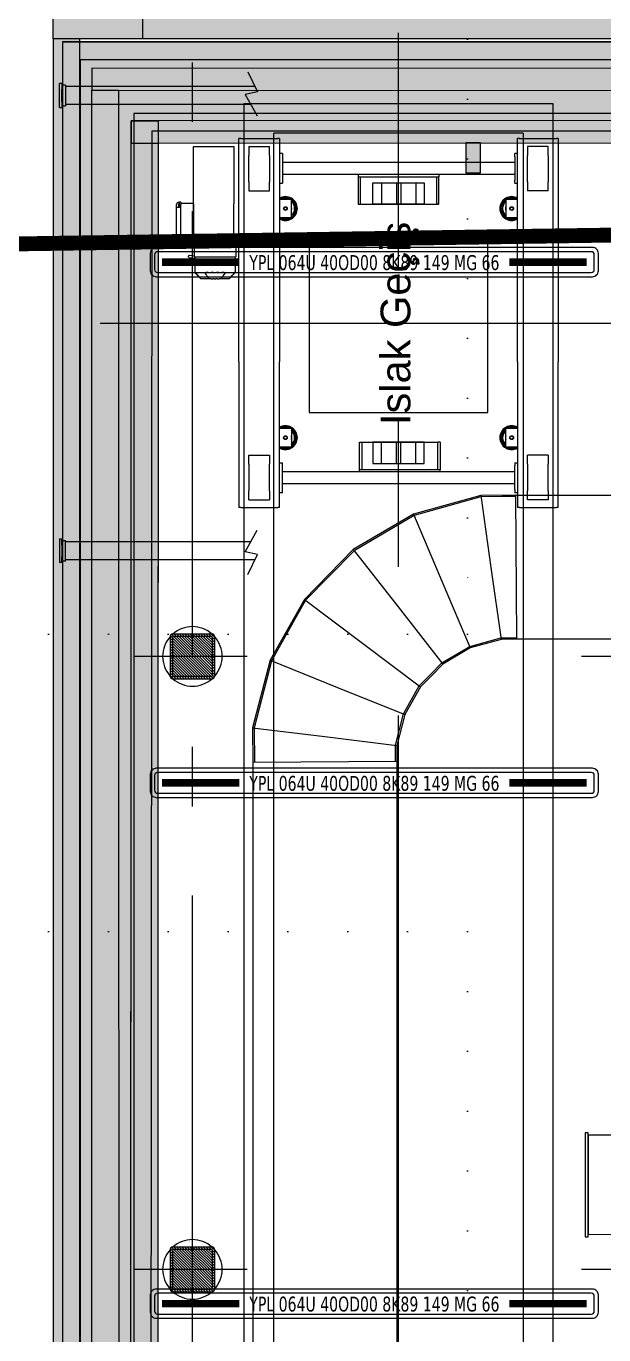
# Model space of a CAD drawing. Header units: centimetres. Extents: x 405564 to 502064, y 46284 to 60634.
# Drawn here: x 484076.6 to 484270.6, y 56597.1 to 57036.9 of the extents above; entities that cross this region are included whole.
import ezdxf
from ezdxf.enums import TextEntityAlignment as Align
from ezdxf.xclip import XClip

# ---------------------------------------------------------------- set-up
doc = ezdxf.new("R2010")
doc.units = ezdxf.units.CM
doc.header["$XCLIPFRAME"] = 0
for name, pattern in [('( Hidden )', [0.375, 0.25, -0.125]), ('ACAD_ISO07W100', [3, 0, -3]), ('ACDINTGB', [9, 4, -1, 1, -1, 1, -1]), ('BORDER', [1.75, 0.5, -0.25, 0.5, -0.25, 0, -0.25]), ('CENTER', [2, 1.25, -0.25, 0.25, -0.25]), ('CENTERX3', [23, 15, -3, 2, -3]), ('DASHDOT', [25.4, 12.7, -6.35, 0, -6.35]), ('DOT', [0.25, 0, -0.25])]:
    doc.linetypes.add(name, pattern=pattern)
doc.layers.get('0').update_dxf_attribs({"color": 8, "lineweight": 9})
for name, color, linetype, lineweight in [('---___EB_draft00_parselsiniri', 8, 'BORDER', 9), ('0-KRCN-AYDINLATMA-130426', 8, 'Continuous', 9), ('0-KRCN-MİMARİ-220526', 8, 'Continuous', 9), ('Visible (ISO)', 8, 'Continuous', 18), ('ölçüler', 8, 'Continuous', 5)]:
    doc.layers.add(name, color=color, linetype=linetype, lineweight=lineweight)
for name, color, linetype in [('AS_CIZGI_ARSA', 8, 'Continuous'), ('AS_DOS_TERAS_UST', 8, 'ACAD_ISO07W100'), ('AS_NOT_MIMARI', 8, 'Continuous')]:
    doc.layers.add(name, color=color, linetype=linetype)
doc.styles.add('SI', font='ISOCP.shx')
doc.styles.add('TAHOMA', font='tahoma.ttf')

# ---------------------------------------------------------------- blocks, each defined once
blk = doc.blocks.new('YPL 064U 40OD00 8K89 149 MG 66')
at = {"layer": '0-KRCN-AYDINLATMA-130426'}
for points in [[(75.25, -2.9), (75.25, 2.9, 0.414214), (73.25, 4.9), (-73.25, 4.9, 0.414214), (-75.25, 2.9), (-75.25, -2.9, 0.414214), (-73.25, -4.9), (73.25, -4.9, 0.414214)], [(73.85, -2.5), (73.85, 2.5, 0.414214), (72.85, 3.5), (-72.85, 3.5, 0.414214), (-73.85, 2.5), (-73.85, -2.5, 0.414214), (-72.85, -3.5), (72.85, -3.5, 0.414214)]]:
    blk.add_lwpolyline(points, format="xyb", close=True, dxfattribs=at)
at = {"layer": '0-KRCN-AYDINLATMA-130426', "const_width": 2.51, "elevation": 1.25}
for points in [[(-71.34, -0.01), (-45.35, -0.01)], [(45.35, -0.01), (71.35, -0.01)]]:
    blk.add_lwpolyline(points, dxfattribs=at)
at = {"layer": '0-KRCN-AYDINLATMA-130426', "ltscale": 60, "style": 'TAHOMA', "width": 0.8}
blk.add_text('YPL 064U 40OD00 8K89 149 MG 66', height=5, dxfattribs=at).set_placement((0, -0.15), align=Align.MIDDLE_CENTER)
blk = doc.blocks.new('G$C546873DE')
at = {"layer": '0-KRCN-AYDINLATMA-130426'}
for p in [(13629.43, 9823.55), (13629.43, 9648.55), (13629.43, 9473.55)]:
    blk.add_blockref('YPL 064U 40OD00 8K89 149 MG 66', p, dxfattribs=at)
blk = doc.blocks.new('A$Cdfb98813')
h = blk.add_hatch()
h.set_pattern_fill('ANGLE', color=256, scale=0.3)
h.set_pattern_definition([(0, (182.2423, -979.0145), (0, 2.0955), [1.524, -0.5715]), (90, (182.2423, -979.0145), (-2.0955, 1e-16), [1.524, -0.5715])])
h.paths.add_polyline_path([(1918.02, 199), (1545.02, 199), (1545.02, 300), (1515.02, 300), (1515.02, 199), (238.98, 199), (238.98, -429.5), (238.98, -658.01), (1918.02, -658.01)])
h.paths.add_polyline_path([(268.98, -429.5), (268.98, 169), (1888.02, 169), (1888.02, -628.01), (268.98, -628.01), (268.98, -453.5)], flags=16)
h.paths.add_polyline_path([(1888.02, -429.5), (268.98, -429.5), (268.98, -459.5), (1888.02, -459.5)], flags=0)
h = blk.add_hatch(color=256)
h.dxf.hatch_style = 1
h.paths.add_polyline_path([(1655.23, 209), (235.83, 209), (235.83, 200), (1655.23, 200)])
h.paths.add_polyline_path([(1655.23, 200), (1650.23, 200), (1650.22, 155), (1655.22, 155)])
h.paths.add_polyline_path([(1353.23, 200), (1348.23, 200), (1348.22, 155), (1353.22, 155)])
h.paths.add_polyline_path([(933.95, 200), (928.45, 200), (928.45, 155), (933.95, 155)])
h = blk.add_hatch(color=256)
h.dxf.hatch_style = 1
h.paths.add_polyline_path([(235.83, -472.45), (244.83, -472.45), (244.83, 200), (235.83, 200)])
h = blk.add_hatch(color=256)
h.dxf.hatch_style = 1
h.paths.add_polyline_path([(1534.51, 190.02), (248.84, 190.23), (248.84, 182.73), (1534.51, 182.52)])
h.paths.add_polyline_path([(597.45, 155.04), (602.45, 155.04), (602.48, 182.63), (597.48, 182.63)])
h = blk.add_hatch(color=256)
h.dxf.hatch_style = 1
h.paths.add_polyline_path([(248.91, -448.52), (257.91, -448.52), (257.84, 182.73), (248.84, 182.73)])
h = blk.add_hatch(color=256)
h.dxf.hatch_style = 1
h.paths.add_polyline_path([(1555.02, 172.75), (262.1, 172.52), (262.1, 165.02), (374.45, 165.04), (374.45, 165.04), (379.45, 165.04), (498.62, 165.06), (498.62, 165.06), (503.62, 165.06), (792.64, 165.1), (792.64, 165.1), (797.64, 165.1), (1555.02, 165.25)])
h.paths.add_polyline_path([(503.62, 165.06), (498.62, 165.06), (498.61, 155.01), (503.61, 155.01)])
h.paths.add_polyline_path([(379.45, 165.04), (374.45, 165.04), (374.45, 154.99), (379.45, 154.99)])
h.paths.add_polyline_path([(797.64, 165.1), (792.64, 165.1), (792.63, 155.05), (797.63, 155.05)])
h.paths.add_polyline_path([(1118.12, 165.15), (1113.12, 165.15), (1113.11, 155.1), (1118.11, 155.1)])
h.paths.add_polyline_path([(1546.63, 165.22), (1541.63, 165.22), (1541.62, 155.17), (1546.62, 155.17)])
h = blk.add_hatch(color=256)
h.dxf.hatch_style = 1
h.paths.add_polyline_path([(261.96, -425.8), (270.96, -425.8), (271.1, 165.02), (262.1, 165.02)])
at = {"linetype": '( Hidden )'}
h = blk.add_hatch(dxfattribs=at)
h.set_pattern_fill('ANSI31', color=256, scale=0.2)
h.set_pattern_definition([(135, (668, 0), (-0.4490128, -0.4490128), [])])
h.paths.add_polyline_path([(290.14, -14), (290.14, -1, 0.414214), (289.14, 0), (276.14, 0, 0.414214), (275.14, -1), (275.14, -14, 0.414214), (276.14, -15), (289.14, -15, 0.414214)])
h = blk.add_hatch(dxfattribs=at)
h.set_pattern_fill('ANSI31', color=256, scale=0.2)
h.set_pattern_definition([(135, (462, 0), (-0.4490128, -0.4490128), [])])
h.paths.add_polyline_path([(290.14, -220), (290.14, -207, 0.414214), (289.14, -206), (276.14, -206, 0.414214), (275.14, -207), (275.14, -220, 0.414214), (276.14, -221), (289.14, -221, 0.414214)])
at = {"linetype": 'CENTERX3', "ltscale": 10}
for p, q in [((282.64, -697.89), (282.64, 242.14)), ((301.04, -7.5), (263.3, -7.5)), ((451.04, -7.5), (413.3, -7.5)), ((301.04, -213.5), (263.3, -213.5)), ((451.04, -213.5), (413.3, -213.5))]:
    blk.add_line(p, q, dxfattribs=at)
for p, q in [((238.98, 199), (1515.02, 199)), ((300.03, -637.3), (300.03, 178.3)), ((300.03, 178.3), (403.73, 178.3)), ((403.73, 178.3), (403.73, -637.3)), ((310.03, -627.3), (310.03, 168.3)), ((393.73, 168.3), (310.03, 168.3)), ((393.73, 168.3), (393.73, -627.3))]:
    blk.add_line(p, q)
at = {"linetype": 'CENTER', "ltscale": 200}
blk.add_line((351.88, -677.37), (351.88, 202.1), dxfattribs=at)
at = {"linetype": 'ACDINTGB', "ltscale": 50}
blk.add_line((251.66, 104.5), (2216.92, 104.5), dxfattribs=at)
for points in [[(1655.23, 200), (235.83, 200), (235.83, 209), (1655.23, 209)], [(1655.23, 200), (265.98, 200), (265.98, 209), (1655.23, 209)], [(235.83, -472.45), (244.83, -472.45), (244.83, 200), (235.83, 200)], [(235.83, -472.45), (244.83, -472.45), (244.83, 200), (235.83, 200)], [(1499.66, 190.02), (248.84, 190.23), (248.84, 182.73), (1499.66, 182.52)], [(1534.51, 190.02), (248.84, 190.23), (248.84, 182.73), (1534.51, 182.52)], [(257.91, -448.52), (248.91, -448.52), (248.84, 182.73), (257.84, 182.73)], [(257.91, -448.52), (248.91, -448.52), (248.84, 182.73), (257.84, 182.73)], [(270.96, -425.8), (261.96, -425.8), (262.1, 172.52), (271.1, 172.52)], [(1549.52, 172.75), (262.1, 172.52), (262.1, 165.02), (1549.52, 165.25)], [(1555.02, 172.75), (262.1, 172.52), (262.1, 165.02), (1555.02, 165.25)], [(270.96, -425.8), (261.96, -425.8), (262.1, 165.02), (271.1, 165.02)], [(374.45, 154.99), (379.45, 154.99), (379.45, 165.04), (374.45, 165.04)], [(374.45, 154.99), (379.45, 154.99), (379.45, 165.04), (374.45, 165.04)]]:
    blk.add_lwpolyline(points, close=True)
for points in [[(1515.02, 199), (238.98, 199), (238.98, -429.5)], [(1521.02, 193), (244.98, 193), (244.98, -457.5)], [(262.98, -435.5), (262.98, -634.01), (1894.02, -634.01), (1894.02, 175), (262.98, 175), (262.98, -435.5)], [(268.98, -453.5), (268.98, -628.01), (1888.02, -628.01), (1888.02, 169), (268.98, 169), (268.59, -435.5)], [(282.98, 144.69), (282.98, 163.91), (296.52, 163.91), (296.52, 144.55)], [(360.52, 151.7), (360.52, 144.5), (343.24, 144.5), (343.24, 151.7), (360.52, 151.7)], [(346.12, 151.7), (346.12, 144.5)], [(351.16, 151.7), (351.16, 144.5)], [(352.6, 151.7), (352.6, 144.5)], [(357.64, 151.7), (357.64, 144.5)], [(360.52, 57.3), (360.52, 64.5), (343.24, 64.5), (343.24, 57.3), (360.52, 57.3)], [(346.12, 57.3), (346.12, 64.5)], [(351.16, 57.3), (351.16, 64.5)], [(352.6, 57.3), (352.6, 64.5)], [(357.64, 57.3), (357.64, 64.5)]]:
    blk.add_lwpolyline(points)
at = {"linetype": 'DASHDOT', "ltscale": 5}
blk.add_lwpolyline([(381.88, 134.5), (321.88, 134.5), (321.88, 74.5), (381.88, 74.5)], close=True, dxfattribs=at)
for points in [[(290.14, -14), (290.14, -1, 0.414214), (289.14, 0), (276.14, 0, 0.414214), (275.14, -1), (275.14, -14, 0.414214), (276.14, -15), (289.14, -15, 0.414214)], [(289.34, -14), (289.34, -1, 0.414214), (289.14, -0.8), (276.14, -0.8, 0.414214), (275.94, -1), (275.94, -14, 0.414214), (276.14, -14.2), (289.14, -14.2, 0.414214)], [(290.14, -220), (290.14, -207, 0.414214), (289.14, -206), (276.14, -206, 0.414214), (275.14, -207), (275.14, -220, 0.414214), (276.14, -221), (289.14, -221, 0.414214)], [(289.34, -220), (289.34, -207, 0.414214), (289.14, -206.8), (276.14, -206.8, 0.414214), (275.94, -207), (275.94, -220, 0.414214), (276.14, -220.2), (289.14, -220.2, 0.414214)]]:
    blk.add_lwpolyline(points, format="xyb", close=True)
for centre, start, end in [((282.64, -7.5), 48.5247, 131.4753), ((282.64, -7.5), 138.5247, 221.4753), ((282.64, -7.5), 318.5247, 41.4753), ((282.64, -7.5), 228.5247, 311.4753), ((282.64, -213.5), 48.5247, 131.4753), ((282.64, -213.5), 138.5247, 221.4753), ((282.64, -213.5), 318.5247, 41.4753), ((282.64, -213.5), 228.5247, 311.4753)]:
    blk.add_arc(centre, 10, start, end)
at = {"layer": 'Visible (ISO)'}
for p, q in [((237.98, 183), (237.98, 185)), ((238.78, 185), (237.98, 185)), ((238.78, 185), (238.78, 183)), ((237.98, 179), (237.98, 183)), ((239.98, 184.5), (238.78, 184.5)), ((238.78, 179), (238.78, 183)), ((239.98, 184.5), (239.98, 184)), ((303.68, 184), (239.98, 184)), ((239.98, 184), (239.98, 178)), ((239.98, 183), (239.98, 179)), ((237.98, 177), (237.98, 179)), ((237.98, 177), (238.78, 177)), ((238.78, 179), (238.78, 177)), ((238.78, 177.5), (239.98, 177.5)), ((302.24, 178), (239.98, 178)), ((239.98, 178), (239.98, 177.5)), ((298.28, 91.52), (298.28, 166.5)), ((298.88, 166.5), (298.28, 166.5)), ((298.88, 166.5), (311.28, 166.5)), ((301.58, 163.91), (308.58, 163.91)), ((301.58, 163.91), (301.58, 160.96)), ((308.58, 160.96), (308.58, 163.91)), ((311.88, 166.5), (311.28, 166.5)), ((311.88, 166.5), (311.88, 91.52)), ((391.88, 91.52), (391.88, 166.5)), ((392.48, 166.5), (391.88, 166.5)), ((392.48, 166.5), (404.88, 166.5)), ((402.18, 163.91), (395.18, 163.91)), ((395.18, 163.91), (395.18, 160.96)), ((402.18, 160.96), (402.18, 163.91)), ((405.48, 166.5), (404.88, 166.5)), ((405.48, 166.5), (405.48, 91.52)), ((301.58, 160.96), (301.58, 160.88)), ((301.58, 151.93), (301.58, 160.88)), ((308.58, 160.88), (308.58, 160.96)), ((308.58, 160.88), (308.58, 151.93)), ((312.88, 161.5), (311.88, 161.5)), ((312.88, 161.5), (312.88, 160.5)), ((312.88, 160.5), (312.88, 152.5)), ((357.48, 158.5), (312.88, 158.5)), ((390.88, 158.5), (357.48, 158.5)), ((391.88, 161.5), (390.88, 161.5)), ((390.88, 160.5), (390.88, 161.5)), ((390.88, 160.5), (390.88, 152.5)), ((395.18, 160.96), (395.18, 160.88)), ((395.18, 151.93), (395.18, 160.88)), ((402.18, 160.88), (402.18, 160.96)), ((402.18, 160.88), (402.18, 151.93)), ((357.48, 154.5), (312.88, 154.5)), ((338.33, 154.5), (338.33, 153.7)), ((390.88, 154.5), (357.48, 154.5)), ((365.43, 154.5), (365.43, 153.7)), ((301.58, 151.93), (301.58, 151.85)), ((301.58, 151.85), (301.58, 148.91)), ((308.58, 151.85), (308.58, 151.93)), ((308.58, 148.91), (308.58, 151.85)), ((311.88, 151.5), (312.88, 151.5)), ((312.88, 152.5), (312.88, 151.5)), ((338.33, 153.7), (347.48, 153.7)), ((338.33, 153.7), (338.33, 144.5)), ((339.13, 144.5), (339.13, 153.7)), ((347.48, 153.7), (365.43, 153.7)), ((364.63, 153.7), (364.63, 144.5)), ((365.43, 144.5), (365.43, 153.7)), ((390.88, 151.5), (390.88, 152.5)), ((390.88, 151.5), (391.88, 151.5)), ((395.18, 151.93), (395.18, 151.85)), ((395.18, 151.85), (395.18, 148.91)), ((402.18, 151.85), (402.18, 151.93)), ((402.18, 148.91), (402.18, 151.85)), ((301.58, 148.91), (308.58, 148.91)), ((315.88, 146.5), (311.88, 146.5)), ((311.88, 146.1), (315.88, 146.1)), ((315.88, 139.5), (315.88, 146.5)), ((315.88, 146.1), (315.88, 146.5)), ((387.88, 146.5), (387.88, 139.5)), ((387.88, 146.5), (387.88, 146.1)), ((391.88, 146.5), (387.88, 146.5)), ((387.88, 146.1), (391.88, 146.1)), ((402.18, 148.91), (395.18, 148.91)), ((277.33, 144.1), (277.33, 144.4)), ((277.33, 143.4), (277.33, 144.1)), ((277.33, 132.3), (277.33, 143.4)), ((278.03, 143.4), (277.33, 143.4)), ((278.28, 144.56), (277.93, 144.56)), ((277.93, 144.56), (277.93, 144.33)), ((278.28, 144.33), (277.93, 144.33)), ((277.93, 144.33), (277.93, 143.87)), ((278.28, 143.87), (277.93, 143.87)), ((277.93, 143.87), (277.93, 143.64)), ((278.28, 143.64), (277.93, 143.64)), ((278.03, 145.1), (278.28, 145.1)), ((278.28, 143.4), (278.03, 143.4)), ((278.78, 145.1), (278.28, 145.1)), ((278.28, 144.4), (278.28, 145.1)), ((278.28, 144.4), (278.28, 143.4)), ((278.78, 145.1), (278.78, 144.4)), ((282.93, 144.7), (278.78, 144.7)), ((278.78, 131.3), (278.78, 144.4)), ((283.03, 144.6), (283.03, 144.57)), ((283.03, 131.14), (283.03, 144.57)), ((283.03, 144.57), (283.03, 131.14)), ((296.52, 131.7), (296.52, 144.55)), ((338.33, 144.5), (365.43, 144.5)), ((365.43, 144.5), (364.63, 144.5)), ((315.88, 139.9), (311.88, 139.9)), ((311.88, 139.5), (315.88, 139.5)), ((315.88, 139.5), (315.88, 139.9)), ((387.88, 139.9), (387.88, 139.5)), ((391.88, 139.9), (387.88, 139.9)), ((387.88, 139.5), (391.88, 139.5)), ((278.03, 132.3), (277.33, 132.3)), ((277.33, 132.3), (277.33, 131.6)), ((278.28, 132.06), (277.93, 132.06)), ((277.93, 131.83), (277.93, 132.06)), ((278.28, 132.3), (278.03, 132.3)), ((278.28, 131.3), (278.28, 132.3)), ((283.03, 131.95), (284.52, 131.95)), ((283.94, 131.7), (283.94, 131.95)), ((277.33, 131.6), (277.33, 131.3)), ((277.93, 131.37), (277.93, 131.83)), ((278.28, 131.83), (277.93, 131.83)), ((277.93, 131.14), (277.93, 131.37)), ((278.28, 131.37), (277.93, 131.37)), ((278.28, 131.14), (277.93, 131.14)), ((278.03, 130.6), (278.28, 130.6)), ((278.28, 131.3), (278.28, 130.6)), ((278.78, 130.6), (278.28, 130.6)), ((278.78, 130.6), (278.78, 131.3)), ((282.93, 131), (278.78, 131)), ((283.03, 131.1), (283.03, 131.14)), ((283.6, 131.7), (283.28, 131.7)), ((283.28, 131.7), (283.28, 126.77)), ((283.98, 131.7), (283.6, 131.7)), ((285.48, 131.7), (283.98, 131.7)), ((286.36, 131.7), (285.48, 131.7)), ((294.1, 131.7), (286.36, 131.7)), ((294.98, 131.7), (294.1, 131.7)), ((296.48, 131.7), (294.98, 131.7)), ((296.86, 131.7), (296.48, 131.7)), ((297.18, 131.7), (296.86, 131.7)), ((297.18, 131.7), (297.18, 126.77)), ((281.57, 126.56), (283.43, 126.31)), ((281.57, 125.04), (283.43, 125.29)), ((281.68, 127.35), (283.28, 127.14)), ((281.68, 124.25), (283.43, 124.48)), ((283.28, 126.77), (283.6, 126.77)), ((283.43, 126.77), (283.43, 121.5)), ((283.6, 126.77), (283.98, 126.77)), ((283.98, 126.77), (285.48, 126.77)), ((285.48, 126.77), (286.36, 126.77)), ((286.36, 126.77), (294.1, 126.77)), ((294.1, 126.77), (294.98, 126.77)), ((294.98, 126.77), (296.48, 126.77)), ((296.48, 126.77), (296.86, 126.77)), ((296.86, 126.77), (297.18, 126.77)), ((297.03, 126.77), (297.03, 121.5)), ((283.43, 121.5), (285.43, 119.4)), ((283.75, 121.4), (283.69, 121.4)), ((284.1, 121.4), (283.75, 121.4)), ((285.57, 121.4), (284.1, 121.4)), ((285.43, 119.4), (285.45, 119.4)), ((285.45, 119.4), (285.5, 119.4)), ((285.52, 119.4), (285.5, 119.4)), ((285.67, 119.4), (285.52, 119.4)), ((286.38, 121.4), (285.57, 121.4)), ((285.9, 119.4), (285.67, 119.4)), ((286.52, 119.4), (285.9, 119.4)), ((286.77, 121.4), (286.38, 121.4)), ((287.02, 119.4), (286.52, 119.4)), ((288.28, 119.4), (287.02, 119.4)), ((288.89, 119.4), (288.28, 119.4)), ((288.89, 119.4), (289.45, 119.4)), ((289.95, 119.4), (289.45, 119.4)), ((289.95, 119.4), (290.51, 119.4)), ((291.01, 119.4), (290.51, 119.4)), ((291.01, 119.4), (291.57, 119.4)), ((292.18, 119.4), (291.57, 119.4)), ((293.44, 119.4), (292.18, 119.4)), ((293.94, 119.4), (293.44, 119.4)), ((294.08, 121.4), (293.69, 121.4)), ((294.56, 119.4), (293.94, 119.4)), ((294.89, 121.4), (294.08, 121.4)), ((294.79, 119.4), (294.56, 119.4)), ((294.94, 119.4), (294.79, 119.4)), ((296.36, 121.4), (294.89, 121.4)), ((294.96, 119.4), (294.94, 119.4)), ((294.96, 119.4), (295, 119.4)), ((295, 119.4), (295.03, 119.4)), ((295.03, 119.4), (297.03, 121.5)), ((296.71, 121.4), (296.36, 121.4)), ((296.77, 121.4), (296.71, 121.4)), ((298.28, 91.52), (298.28, 42.5)), ((311.88, 42.5), (311.88, 91.52)), ((391.88, 91.52), (391.88, 42.5)), ((405.48, 42.5), (405.48, 91.52)), ((311.88, 69.5), (315.88, 69.5)), ((315.88, 69.1), (311.88, 69.1)), ((315.88, 69.5), (315.88, 62.5)), ((315.88, 69.5), (315.88, 69.1)), ((387.88, 62.5), (387.88, 69.5)), ((387.88, 69.1), (387.88, 69.5)), ((387.88, 69.5), (391.88, 69.5)), ((391.88, 69.1), (387.88, 69.1)), ((311.88, 62.9), (315.88, 62.9)), ((315.88, 62.5), (311.88, 62.5)), ((315.88, 62.9), (315.88, 62.5)), ((338.73, 64.5), (365.03, 64.5)), ((338.73, 55.3), (338.73, 64.5)), ((339.53, 64.5), (339.53, 55.3)), ((365.03, 55.3), (365.03, 64.5)), ((365.83, 64.5), (365.03, 64.5)), ((365.83, 64.5), (365.83, 55.3)), ((387.88, 62.5), (387.88, 62.9)), ((387.88, 62.9), (391.88, 62.9)), ((391.88, 62.5), (387.88, 62.5)), ((301.58, 60.1), (308.58, 60.1)), ((301.58, 57.15), (301.58, 60.1)), ((308.58, 60.1), (308.58, 57.15)), ((311.88, 57.5), (312.88, 57.5)), ((312.88, 56.5), (312.88, 57.5)), ((390.88, 57.5), (390.88, 56.5)), ((390.88, 57.5), (391.88, 57.5)), ((395.18, 57.15), (395.18, 60.1)), ((402.18, 60.1), (395.18, 60.1)), ((402.18, 60.1), (402.18, 57.15)), ((301.58, 57.07), (301.58, 57.15)), ((301.58, 57.07), (301.58, 48.12)), ((308.58, 57.15), (308.58, 57.07)), ((308.58, 48.12), (308.58, 57.07)), ((312.88, 48.5), (312.88, 56.5)), ((390.88, 54.5), (312.88, 54.5)), ((338.73, 54.5), (338.73, 55.3)), ((338.73, 55.3), (365.03, 55.3)), ((362.88, 55.3), (365.83, 55.3)), ((365.83, 54.5), (365.83, 55.3)), ((390.88, 48.5), (390.88, 56.5)), ((395.18, 57.07), (395.18, 57.15)), ((395.18, 57.07), (395.18, 48.12)), ((402.18, 57.15), (402.18, 57.07)), ((402.18, 48.12), (402.18, 57.07)), ((390.88, 50.5), (312.88, 50.5)), ((312.88, 47.5), (312.88, 48.5)), ((390.88, 50.5), (372.88, 50.5)), ((390.88, 48.5), (390.88, 47.5)), ((301.58, 48.04), (301.58, 48.12)), ((301.58, 45.1), (301.58, 48.04)), ((301.58, 45.1), (308.58, 45.1)), ((308.58, 48.12), (308.58, 48.04)), ((308.58, 48.04), (308.58, 45.1)), ((312.88, 47.5), (311.88, 47.5)), ((379.49, 46.57), (356.89, 40.29)), ((379.56, 46.07), (357.08, 39.83)), ((391.21, 46.67), (379.49, 46.57)), ((379.49, 46.57), (382.89, 22.4)), ((391.22, 46.18), (379.56, 46.07)), ((386.59, 46.68), (1229.71, 46.77)), ((391.88, 47.5), (390.88, 47.5)), ((391.65, -1.73), (391.21, 46.67)), ((395.18, 48.04), (395.18, 48.12)), ((395.18, 45.1), (395.18, 48.04)), ((402.18, 45.1), (395.18, 45.1)), ((402.18, 48.12), (402.18, 48.04)), ((402.18, 48.04), (402.18, 45.1)), ((298.88, 42.5), (298.28, 42.5)), ((298.88, 42.5), (311.28, 42.5)), ((311.88, 42.5), (311.28, 42.5)), ((356.89, 40.29), (336.68, 28.38)), ((357.08, 39.83), (336.99, 27.99)), ((356.89, 40.29), (366.43, 17.83)), ((392.48, 42.5), (391.88, 42.5)), ((392.48, 42.5), (404.88, 42.5)), ((405.48, 42.5), (404.88, 42.5)), ((237.98, 32), (237.98, 30)), ((237.98, 32), (238.78, 32)), ((238.78, 30), (238.78, 32)), ((238.78, 31.5), (239.98, 31.5)), ((239.98, 31), (239.98, 31.5)), ((302.24, 31), (239.98, 31)), ((239.98, 25), (239.98, 31)), ((237.98, 30), (237.98, 26)), ((238.78, 30), (238.78, 26)), ((239.98, 26), (239.98, 30)), ((336.68, 28.38), (328.46, 20.02)), ((336.99, 27.99), (328.82, 19.67)), ((336.68, 28.38), (351.72, 9.15)), ((237.98, 26), (237.98, 24)), ((238.78, 24), (237.98, 24)), ((238.78, 24), (238.78, 26)), ((239.98, 24.5), (238.78, 24.5)), ((303.68, 25), (239.98, 25)), ((239.98, 24.5), (239.98, 25)), ((382.89, 22.4), (386.3, -1.78)), ((328.46, 20.02), (320.25, 11.65)), ((328.82, 19.67), (320.65, 11.35)), ((366.43, 17.83), (375.98, -4.64)), ((320.25, 11.65), (308.7, -8.77)), ((320.65, 11.35), (309.17, -8.96)), ((320.25, 11.65), (339.75, -3.04)), ((351.72, 9.15), (366.75, -10.08)), ((339.75, -3.04), (359.25, -17.72)), ((366.44, -9.68), (375.78, -4.18)), ((375.78, -4.18), (386.23, -1.28)), ((386.3, -1.78), (375.98, -4.64)), ((386.23, -1.28), (391.65, -1.23)), ((391.65, -1.73), (386.3, -1.78)), ((1208.21, -1.73), (387, -1.73)), ((308.7, -8.77), (302.84, -31.48)), ((308.7, -8.77), (331.34, -17.91)), ((375.98, -4.64), (366.75, -10.08)), ((309.17, -8.96), (303.34, -31.54)), ((362.64, -13.55), (366.44, -9.68)), ((366.75, -10.08), (363, -13.9)), ((353.51, -26.85), (358.85, -17.42)), ((358.85, -17.42), (362.64, -13.55)), ((363, -13.9), (359.25, -17.72)), ((331.34, -17.91), (353.98, -27.04)), ((359.25, -17.72), (353.98, -27.04)), ((350.8, -37.35), (353.51, -26.85)), ((353.98, -27.04), (351.3, -37.41)), ((302.84, -31.48), (327.07, -34.44)), ((302.84, -31.48), (302.94, -43.2)), ((303.34, -31.54), (303.44, -43.2)), ((327.07, -34.44), (351.3, -37.41)), ((302.94, -38.46), (302.94, -690.34)), ((350.85, -42.77), (350.8, -37.35)), ((351.3, -37.41), (351.35, -42.77)), ((351.35, -38.05), (351.35, -689.93)), ((351.35, -42.77), (302.94, -43.2))]:
    blk.add_line(p, q, dxfattribs=at)
blk.add_lwpolyline([(415.58, -167.59), (414.58, -167.59), (414.58, -202.59), (415.58, -202.59)], close=True, dxfattribs=at)
for points in [[(858.16, -168.34), (415.58, -168.34), (415.58, -201.84), (415.58, -201.84)], [(1383.84, -168.34), (1776.42, -168.34), (1776.42, -201.84), (415.58, -201.75)]]:
    blk.add_lwpolyline(points, dxfattribs=at)
for centre, radius in [((313.88, 143), 0.625), ((313.88, 143), 0.6), ((313.88, 143), 0.5), ((389.88, 143), 0.625), ((389.88, 143), 0.6), ((389.88, 143), 0.5), ((313.88, 66), 0.625), ((313.88, 66), 0.6), ((313.88, 66), 0.5), ((389.88, 66), 0.625), ((389.88, 66), 0.6), ((389.88, 66), 0.5)]:
    blk.add_circle(centre, radius, dxfattribs=at)
for centre, radius, start, end in [((313.88, 143), 4, 61.045, 118.955), ((313.88, 143), 3.9, 63.823, 116.177), ((313.88, 143), 3.6, 76.4638, 103.5362), ((313.88, 143), 4, 300, 60), ((313.88, 143), 3.9, 300.8519, 59.1481), ((313.88, 143), 3.6, 303.749, 56.251), ((313.88, 143), 3.2, 308.6822, 51.3178), ((313.88, 143), 3.1, 310.1778, 49.8222), ((389.88, 143), 4, 120, 240), ((389.88, 143), 3.9, 120.8519, 239.1481), ((389.88, 143), 3.6, 123.749, 236.251), ((389.88, 143), 3.2, 128.6822, 231.3178), ((389.88, 143), 3.1, 130.1778, 229.8222), ((389.88, 143), 4, 61.045, 118.955), ((389.88, 143), 3.9, 63.823, 116.177), ((389.88, 143), 3.6, 76.4638, 103.5362), ((278.03, 144.4), 0.7, 90, 180), ((313.88, 143), 2.1, 342.2472, 17.7528), ((389.88, 143), 2.1, 162.2472, 197.7528), ((313.88, 143), 4, 241.045, 298.955), ((313.88, 143), 3.9, 243.823, 296.177), ((313.88, 143), 3.6, 256.4638, 283.5362), ((389.88, 143), 4, 241.045, 298.955), ((389.88, 143), 3.9, 243.823, 296.177), ((389.88, 143), 3.6, 256.4638, 283.5362), ((278.03, 131.3), 0.7, 180, 270), ((313.88, 66), 4, 61.045, 118.955), ((313.88, 66), 3.9, 63.823, 116.177), ((313.88, 66), 3.6, 76.4638, 103.5362), ((313.88, 66), 4, 300, 60), ((313.88, 66), 3.9, 300.8519, 59.1481), ((313.88, 66), 3.6, 303.749, 56.251), ((313.88, 66), 3.2, 308.6822, 51.3178), ((313.88, 66), 3.1, 310.1778, 49.8222), ((313.88, 66), 2.1, 342.2472, 17.7528), ((389.88, 66), 4, 120, 240), ((389.88, 66), 3.9, 120.8519, 239.1481), ((389.88, 66), 3.6, 123.749, 236.251), ((389.88, 66), 3.2, 128.6822, 231.3178), ((389.88, 66), 3.1, 130.1778, 229.8222), ((389.88, 66), 2.1, 162.2472, 197.7528), ((389.88, 66), 4, 61.045, 118.955), ((389.88, 66), 3.9, 63.823, 116.177), ((389.88, 66), 3.6, 76.4638, 103.5362), ((313.88, 66), 4, 241.045, 298.955), ((313.88, 66), 3.9, 243.823, 296.177), ((313.88, 66), 3.6, 256.4638, 283.5362), ((389.88, 66), 4, 241.045, 298.955), ((389.88, 66), 3.9, 243.823, 296.177), ((389.88, 66), 3.6, 256.4638, 283.5362)]:
    blk.add_arc(centre, radius, start, end, dxfattribs=at)
at = {"layer": 'Visible (ISO)', "extrusion": (0, 0, -1)}
for centre, major_axis in [((281.62, 126.96), (0.053, 0.396)), ((281.62, 124.65), (-0.053, 0.396))]:
    blk.add_ellipse(centre, major_axis=major_axis, ratio=0.835479, start_param=3.141593, end_param=6.283185, dxfattribs=at)
at = {"layer": 'Visible (ISO)'}
for points, knots in [([(283.03, 144.6), (283.03, 144.63), (283.01, 144.66), (282.98, 144.69), (282.95, 144.7), (282.93, 144.7)], [-0.2992773, -0.2992773, -0.2992773, -0.2992773, -0.1496386, -0.1496386, 0, 0, 0, 0]), ([(282.93, 144.3), (282.95, 144.35), (282.98, 144.39), (283.01, 144.48), (283.03, 144.53), (283.03, 144.57)], [0, 0, 0, 0, 0.1496386, 0.1496386, 0.2992773, 0.2992773, 0.2992773, 0.2992773]), ([(282.93, 131.4), (282.95, 131.36), (282.98, 131.31), (283.01, 131.22), (283.03, 131.17), (283.03, 131.14)], [0, 0, 0, 0, 0.1496386, 0.1496386, 0.2992773, 0.2992773, 0.2992773, 0.2992773]), ([(283.03, 131.1), (283.03, 131.07), (283.01, 131.04), (282.98, 131.01), (282.95, 131), (282.93, 131)], [-0.2992773, -0.2992773, -0.2992773, -0.2992773, -0.1496386, -0.1496386, 0, 0, 0, 0]), ([(283.43, 121.55), (283.44, 121.57), (283.44, 121.6), (283.45, 121.6), (283.46, 121.57), (283.47, 121.55)], [-0.5201949, -0.5201949, -0.5201949, -0.5201949, -0.2482095, -0.2482095, -0.0000244, -0.0000244, -0.0000244, -0.0000244]), ([(283.47, 121.55), (283.47, 121.54), (283.48, 121.5), (283.52, 121.5), (283.54, 121.54), (283.54, 121.55)], [-0.3791059, -0.3791059, -0.3791059, -0.3791059, -0.1903473, -0.1903473, -0.0000138, -0.0000138, -0.0000138, -0.0000138]), ([(283.59, 121.6), (283.59, 121.6), (283.6, 121.6), (283.62, 121.59), (283.63, 121.57), (283.65, 121.52), (283.66, 121.5), (283.67, 121.46), (283.67, 121.45), (283.68, 121.43), (283.68, 121.43), (283.68, 121.41), (283.69, 121.41), (283.69, 121.4)], [-0.473903, -0.473903, -0.473903, -0.473903, -0.3909346, -0.3909346, -0.193043, -0.193043, -0.0991941, -0.0991941, -0.0539333, -0.0539333, -0.0317376, -0.0317376, -0.0000125, -0.0000125, -0.0000125, -0.0000125]), ([(285.52, 119.4), (285.27, 119.67), (284.98, 119.99), (284.39, 120.63), (284.03, 121.02), (283.69, 121.4)], [0, 0, 0, 0, 1.287642, 1.287642, 3.000696, 3.000696, 3.000696, 3.000696]), ([(286.77, 121.4), (286.78, 121.41), (286.79, 121.41), (286.82, 121.43), (286.83, 121.44), (286.86, 121.46), (286.89, 121.47), (286.97, 121.5), (287.02, 121.52), (287.19, 121.57), (287.31, 121.59), (287.45, 121.6), (287.47, 121.6), (287.49, 121.6)], [-0.3849375, -0.3849375, -0.3849375, -0.3849375, -0.369496, -0.369496, -0.358686, -0.358686, -0.3366099, -0.3366099, -0.2907305, -0.2907305, -0.1939816, -0.1939816, -0.1796601, -0.1796601, -0.1796601, -0.1796601]), ([(286.77, 121.4), (287.04, 121.03), (287.27, 120.71), (287.88, 119.89), (288.11, 119.6), (288.28, 119.4)], [0.000002, 0.000002, 0.000002, 0.000002, 1.703277, 1.703277, 4.203131, 4.203131, 4.203131, 4.203131]), ([(287.94, 121.55), (288, 121.54), (288.2, 121.5), (288.69, 121.5), (288.87, 121.54), (288.92, 121.55)], [-0.3249895, -0.3249895, -0.3249895, -0.3249895, -0.1635622, -0.1635622, -0.0000153, -0.0000153, -0.0000153, -0.0000153]), ([(288.92, 121.55), (289, 121.57), (289.14, 121.6), (289.53, 121.6), (289.67, 121.57), (289.74, 121.55)], [-0.4053238, -0.4053238, -0.4053238, -0.4053238, -0.2131887, -0.2131887, -0.0000165, -0.0000165, -0.0000165, -0.0000165]), ([(289.74, 121.55), (289.76, 121.55), (289.83, 121.53), (290.03, 121.51), (290.13, 121.5), (290.23, 121.5)], [-0.5924335, -0.5924335, -0.5924335, -0.5924335, -0.3029484, -0.3029484, -0.000001, -0.000001, -0.000001, -0.000001]), ([(290.23, 121.5), (290.33, 121.5), (290.43, 121.51), (290.63, 121.53), (290.7, 121.55), (290.72, 121.55)], [-0.1422902, -0.1422902, -0.1422902, -0.1422902, -0.0695302, -0.0695302, -0.0000134, -0.0000134, -0.0000134, -0.0000134]), ([(290.72, 121.55), (290.79, 121.57), (290.93, 121.6), (291.32, 121.6), (291.46, 121.57), (291.54, 121.55)], [-0.5201949, -0.5201949, -0.5201949, -0.5201949, -0.2482095, -0.2482095, -0.0000244, -0.0000244, -0.0000244, -0.0000244]), ([(291.54, 121.55), (291.59, 121.54), (291.76, 121.5), (292.26, 121.5), (292.46, 121.54), (292.52, 121.55)], [-0.3791059, -0.3791059, -0.3791059, -0.3791059, -0.1903473, -0.1903473, -0.0000138, -0.0000138, -0.0000138, -0.0000138]), ([(292.18, 119.4), (292.4, 119.67), (292.65, 119.99), (293.14, 120.63), (293.42, 121.02), (293.69, 121.4)], [0, 0, 0, 0, 1.287642, 1.287642, 3.000696, 3.000696, 3.000696, 3.000696]), ([(292.94, 121.6), (292.99, 121.6), (293.03, 121.6), (293.19, 121.59), (293.3, 121.57), (293.46, 121.52), (293.51, 121.5), (293.58, 121.46), (293.6, 121.45), (293.63, 121.43), (293.65, 121.43), (293.67, 121.41), (293.68, 121.41), (293.69, 121.4)], [-0.473903, -0.473903, -0.473903, -0.473903, -0.3909346, -0.3909346, -0.193043, -0.193043, -0.0991941, -0.0991941, -0.0539333, -0.0539333, -0.0317376, -0.0317376, -0.0000125, -0.0000125, -0.0000125, -0.0000125]), ([(296.77, 121.4), (296.43, 121.03), (296.14, 120.71), (295.39, 119.89), (295.12, 119.6), (294.94, 119.4)], [0.000002, 0.000002, 0.000002, 0.000002, 1.703277, 1.703277, 4.203131, 4.203131, 4.203131, 4.203131]), ([(296.77, 121.4), (296.77, 121.41), (296.77, 121.41), (296.78, 121.43), (296.78, 121.44), (296.79, 121.46), (296.79, 121.47), (296.8, 121.5), (296.81, 121.52), (296.83, 121.57), (296.85, 121.59), (296.86, 121.6), (296.87, 121.6), (296.87, 121.6)], [-0.3849562, -0.3849562, -0.3849562, -0.3849562, -0.369514, -0.369514, -0.3587034, -0.3587034, -0.3366263, -0.3366263, -0.2907447, -0.2907447, -0.193991, -0.193991, -0.1796689, -0.1796689, -0.1796689, -0.1796689]), ([(296.92, 121.55), (296.92, 121.54), (296.94, 121.5), (296.98, 121.5), (296.99, 121.54), (296.99, 121.55)], [-0.3249895, -0.3249895, -0.3249895, -0.3249895, -0.1635622, -0.1635622, -0.0000153, -0.0000153, -0.0000153, -0.0000153]), ([(296.99, 121.55), (297, 121.57), (297, 121.6), (297.02, 121.6), (297.02, 121.57), (297.02, 121.55)], [-0.4053238, -0.4053238, -0.4053238, -0.4053238, -0.2131887, -0.2131887, -0.0000165, -0.0000165, -0.0000165, -0.0000165]), ([(297.02, 121.55), (297.03, 121.54), (297.03, 121.5), (297.03, 121.5), (297.03, 121.5), (297.03, 121.5)], [-0.3552219, -0.3552219, -0.3552219, -0.3552219, -0.1785915, -0.1785915, -0.1779519, -0.1779519, -0.1779519, -0.1779519])]:
    blk.add_open_spline(points, degree=3, knots=knots, dxfattribs=at)
for points in [[(283.43, 121.5), (283.43, 121.5), (283.43, 121.54), (283.43, 121.55)], [(283.49, 121.5), (284.14, 120.8), (284.8, 120.1), (285.45, 119.4)], [(283.54, 121.55), (283.55, 121.57), (283.56, 121.6), (283.59, 121.6)], [(287.49, 121.6), (287.5, 121.6), (287.52, 121.6), (287.54, 121.6)], [(287.54, 121.6), (287.73, 121.6), (287.89, 121.57), (287.94, 121.55)], [(292.52, 121.55), (292.57, 121.57), (292.74, 121.6), (292.94, 121.6)], [(295, 119.4), (295.66, 120.1), (296.32, 120.8), (296.97, 121.5)], [(296.87, 121.6), (296.87, 121.6), (296.87, 121.6), (296.87, 121.6)], [(296.87, 121.6), (296.9, 121.6), (296.91, 121.57), (296.92, 121.55)]]:
    blk.add_open_spline(points, degree=3, dxfattribs=at)
at = {"layer": 'ölçüler'}
for points in [[(301.24, 188.93), (304.53, 182.27), (300.41, 181.36), (304.37, 174.12)], [(301.24, 20.07), (304.53, 26.73), (300.41, 27.64), (304.37, 34.88)]]:
    blk.add_lwpolyline(points, dxfattribs=at)
at = {"ltscale": 0.1, "insert": (352.38, 104.4), "char_height": 10, "width": 192.4073, "attachment_point": 5, "rotation": 90, "style": 'SI'}
blk.add_mtext('{\\fArial|b0|i0|c162|p34;\\C142;Islak Geçiş}', dxfattribs=at)
blk = doc.blocks.new('OPK-site-surrounding-R01')
at = {"layer": '---___EB_draft00_parselsiniri', "linetype": 'DASHDOT', "ltscale": 5, "const_width": 5, "flags": 128}
blk.add_lwpolyline([(-303.72, 52.55), (22545.33, 391.1), (23723.36, -710.97), (24047.63, -4449.98), (-299.88, -4449.98)], close=True, dxfattribs=at)
blk = doc.blocks.new('A$C6A10306C')
at = {"layer": 'AS_CIZGI_ARSA', "linetype": 'DASHDOT', "ltscale": 5, "flags": 128}
blk.add_lwpolyline([(4831.96, -3798.91), (27681.01, -3460.36), (28859.04, -4562.43), (29183.31, -8301.44), (4835.8, -8301.44)], close=True, dxfattribs=at)
at = {"layer": 'AS_DOS_TERAS_UST', "linetype": 'DOT', "ltscale": 80}
for p, q in [((13660.68, -3581.45), (13660.68, -3801.45)), ((13660.68, -3801.45), (13480.68, -3801.45)), ((13660.68, -3901.45), (13480.68, -3901.45)), ((13660.68, -3901.45), (13660.68, -4501.45))]:
    blk.add_line(p, q, dxfattribs=at)
ref = blk.add_blockref('OPK-site-surrounding-R01', (5135.68, -3851.45))
XClip(ref).set_block_clipping_path([(-5135.679684336, -9648.5463532069), (26364.320315664, 3851.4536467931)])
at = {"layer": 'AS_NOT_MIMARI'}
blk.add_blockref('A$Cdfb98813', (13285.68, -3801.45), dxfattribs=at)

msp = doc.modelspace()

# ---------------------------------------------------------------- block references
at = {"layer": '0-KRCN-AYDINLATMA-130426'}
msp.add_blockref('G$C546873DE', (470564.07, 47134.02), dxfattribs=at)

# ---------------------------------------------------------------- next in the draw order: block references
at = {"layer": '0-KRCN-MİMARİ-220526'}
msp.add_blockref('A$C6A10306C', (470564.07, 60634.02), dxfattribs=at)

doc.saveas('drawing.dxf')
